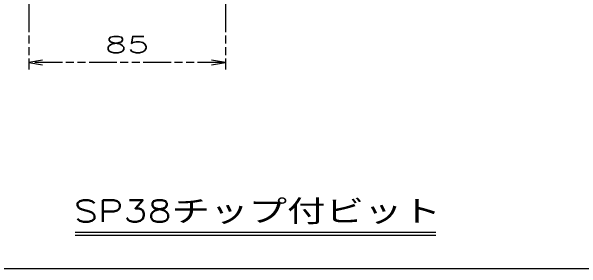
# Model space of a CAD drawing. Units: millimetres at full size, sheet at 1:1; details may follow other scales. Extents: x -1027 to 755, y 2526 to 3786.
# Drawn here: x 80.3 to 326.9, y 2555.8 to 2667.2 of the extents above; entities that cross this region are included whole.
import ezdxf
from ezdxf.enums import TextEntityAlignment as Align

# ---------------------------------------------------------------- set-up
doc = ezdxf.new("R2010")
doc.units = ezdxf.units.MM
doc.linetypes.add('CHAIN_DOUBLE_DASH', pattern=[23.5, 12, -1.5, 3.5, -1.5, 3.5, -1.5])
for name, color, linetype, lineweight in [('06寸法注記', 7, 'Continuous', 25), ('7枠', 7, 'Continuous', 25), ('想像線', 7, 'CHAIN_DOUBLE_DASH', 25)]:
    doc.layers.add(name, color=color, linetype=linetype, lineweight=lineweight)
doc.styles.add('simplex.shx', font='')
doc.styles.get('simplex.shx').set_extended_font_data('simplex.shx')

# ---------------------------------------------------------------- blocks, each defined once
blk = doc.blocks.new('open_arrow')
at = {"color": 0, "linetype": 'Continuous', "lineweight": -2}
blk.add_lwpolyline([(7.5, 1.25), (0, 0), (7.5, -1.25)], dxfattribs=at)

msp = doc.modelspace()

# ---------------------------------------------------------------- linework, layer by layer
at = {"layer": '06寸法注記', "color": 2}
for p, q in [((107.799, 2571.621), (263.914, 2571.621)), ((107.799, 2570.304), (263.914, 2570.304))]:
    msp.add_line(p, q, dxfattribs=at)
at = {"layer": '7枠'}
msp.add_line((-951.809, 2555.803), (725.191, 2555.803), dxfattribs=at)
at = {"layer": '想像線'}
for p, q in [((87.788, 2717.274), (87.788, 2642.053)), ((172.837, 2717.274), (172.837, 2642.053)), ((172.837, 2645.053), (87.788, 2645.053))]:
    msp.add_line(p, q, dxfattribs=at)

# ---------------------------------------------------------------- block references
at = {"layer": '想像線', "xscale": 0.8, "yscale": 0.8}
msp.add_blockref('open_arrow', (87.788, 2645.053), dxfattribs=at)
at = {"layer": '想像線', "xscale": 0.8, "yscale": 0.8, "rotation": 180}
msp.add_blockref('open_arrow', (172.837, 2645.053), dxfattribs=at)

# ---------------------------------------------------------------- texts
at = {"layer": '06寸法注記', "style": 'simplex.shx', "width": 1.3}
msp.add_text('SP38チップ付ビット', height=9.384, dxfattribs=at).set_placement((186.667, 2580.77), align=Align.MIDDLE_CENTER)
at = {"layer": '想像線', "style": 'simplex.shx', "width": 1.6}
msp.add_text('85', height=7.038, dxfattribs=at).set_placement((130.313, 2652.853), align=Align.MIDDLE_CENTER)

doc.saveas('drawing.dxf')
